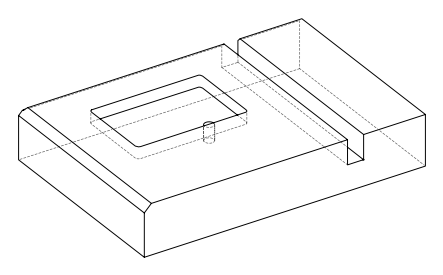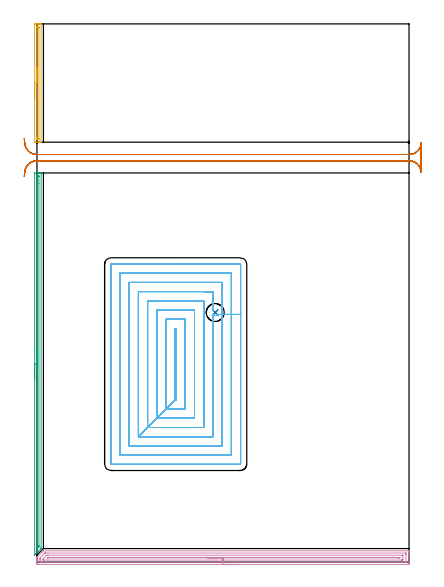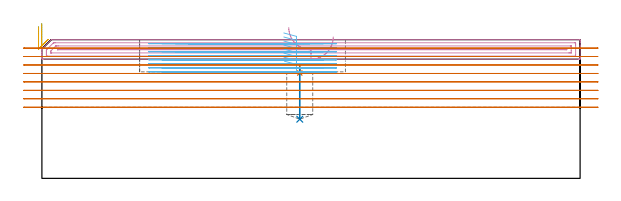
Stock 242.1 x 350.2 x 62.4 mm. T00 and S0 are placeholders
(PLAN: 7 operations, 4 tool changes, 58 min)
(1 SPOT_DRILL | STEP1POCKET | NXT0321_9005460120000 | 0.03 min | 1536 mm3)
(2 DRILL_BLIND_HOLE_INTO_CENTER | STEP1POCKET | NXT0301_088 | 0.1 min | 2221 mm3)
(3 AREA_MILL | FG_CHAMFER_SURFACE | UGT0205_001 | 4.11 min | 2244 mm3)
(4 AREA_MILL_1 | FG_CHAMFER_SURFACE_1 | UGT0205_001 | 7.88 min | 9330 mm3)
(5 AREA_MILL_2 | FG_CHAMFER_SURFACE_2 | UGT0205_001 | 1.4 min | 707 mm3)
(6 MILL_RECTANGULAR_POCKET | POCKET_RECTANGULAR_STRAIGHT | UGT0201_126 | Follow Part, ap 2, ae 75% | 35.48 min | 183785 mm3)
(7 MILL_RECTANGULAR_SLOT | SLOT_RECTANGULAR | UGT0201_008 | Follow Part, ap 4, ae 75% | 9.04 min | 147190 mm3)
(TOOL NXT0321_9005460120000 | NC Spot Drill, 142deg, 12mm, Carbide, Uncoated | D12 PA142 FL30 Z2)
(TOOL NXT0301_088 | Carbide Drill 11.7mm [860.1-1170-035A1-MM 2214] | D11.7 PA140 FL55 Z2)
(TOOL UGT0205_001 | Chamfer Mill 20 x 3 x 45 deg. | D20 FL50 Z2)
(TOOL UGT0201_126 | Carbide End Mill 8.0 | D8 FL15 Z4)
(TOOL UGT0201_008 | End Mill 16 mm | D16 FL32 Z4)
(OP 1 SPOT_DRILL)
G17 G21 G94 G90
T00 M6
G54
G17 G0 G90 X116. Y162.4 S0 M3
G43 Z72.4 H0
G94 G81 G98 Z47.396 F250. R50.9
G80
M5
M2
(OP 2 DRILL_BLIND_HOLE_INTO_CENTER)
G17 G21 G94 G90
T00 M6
G54
G17 G0 G90 X116. Y162.4 S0 M3
G43 Z72.4 H1
G94 G81 G98 Z26.6 F250. R49.9
G80
M5
M2
(OP 3 AREA_MILL)
G17 G21 G94 G90
T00 M6
G54
G17 G0 G90 X-1.5 Y118.9 S1061 M3
G43 Z72.4 H0
Z68.2
G94 G1 Y118.938 Z67.328 F250.
Y119.052 Z66.464
Y119.241 Z65.612
Y119.503 Z64.78
Y119.837 Z63.974
Y120.24 Z63.2
Y120.708 Z62.464
Y121.24 Z61.772
Y121.829 Z61.129
Y122.472 Z60.54
Y123.164 Z60.009
Y123.9 Z59.54
Y124.674 Z59.137
Y125.48 Z58.803
Y126.312 Z58.541
Y127.164 Z58.352
Y128.028 Z58.238
Y128.9 Z58.2
Y252.586
X-1.499 Y252.944 Z58.199
X-1.498 Y253.178 Z58.198
X-1.496 Y253.198 Z58.2
X-1.472 Y253.2 Z58.223
X-0.274 Z59.42
X0.273 Z59.969
X0.6 Z60.296
X1.147 Z60.843
X1.474 Z61.169
X2.437 Z62.137
X2.571 Y253.197 Z62.263
X2.698 Y253.19 Z62.389
X2.7 Y253.033 Z62.4
Y9.679
X2.693 Y8.8 Z62.393
X2.682 Y8.786 Z62.382
X2.349 Y8.447 Z62.046
X1.037 Y7.135 Z60.733
X0.901 Y7. Z60.599
X0.74 Y6.839 Z60.437
X0.6 Y6.698 Z60.296
X0.454 Y6.553 Z60.152
X0.312 Y6.41 Z60.009
X0.163 Y6.261 Z59.858
X0.008 Y6.107 Z59.706
X-0.117 Y5.982 Z59.581
X-0.274 Y5.823 Z59.42
X-0.439 Y5.66 Z59.259
X-0.545 Y5.554 Z59.153
X-1.367 Y4.732 Z58.331
X-1.492 Y4.609 Z58.206
X-1.495 Y4.614 Z58.203
X-1.498 Y4.633 Z58.201
X-1.5 Y4.767 Z58.2
Y5.038
Y128.9
X-0.086 Z59.614
Y250.607
X-0.085 Y250.8 Z59.615
X-0.08 Y251.15 Z59.62
X-0.079 Y251.185 Z59.621
X-0.026 Y251.191 Z59.674
X0.078 Y251.197 Z59.778
X0.209 Y251.2 Z59.909
X0.6 Z60.3
X1.084 Y251.199 Z60.784
X1.234 Y251.194 Z60.934
X1.263 Y251.19 Z60.963
X1.279 Y251.181 Z60.979
X1.281 Y251.148 Z60.981
X1.285 Y250.994 Z60.985
X1.286 Y246.374 Z60.986
X1.285 Y10.765 Z60.985
Y10.572
X1.279 Y9.878 Z60.979
X1.273 Y9.834 Z60.973
X1.243 Y9.801 Z60.943
X1.128 Y9.679 Z60.828
X0.236 Y8.786 Z59.936
X0.044 Y8.596 Z59.744
X-0.025 Y8.531 Z59.675
X-0.079 Y8.483 Z59.621
X-0.082 Y8.59 Z59.618
X-0.085 Y8.786 Z59.615
X-0.086 Y9.197 Z59.614
Y9.486
Y128.9
Y129.772 Z59.652
Y130.636 Z59.766
Y131.488 Z59.955
Y132.32 Z60.217
Y133.126 Z60.551
Y133.9 Z60.954
Y134.636 Z61.423
Y135.328 Z61.954
Y135.971 Z62.543
Y136.56 Z63.186
Y137.092 Z63.878
Y137.56 Z64.614
Y137.963 Z65.388
Y138.297 Z66.194
Y138.559 Z67.026
Y138.748 Z67.878
Y138.862 Z68.743
Y138.9 Z69.614
G0 Z72.4
M5
M2
(OP 4 AREA_MILL_1)
G17 G21 G94 G90
T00 M6
G54
G17 G0 G90 X131.05 Y-1.5 S1061 M3
G43 Z72.4 H0
Z63.6
G94 G1 X131.012 Z62.728 F250.
X130.898 Z61.863
X130.709 Z61.012
X130.447 Z60.18
X130.113 Z59.374
X129.71 Z58.6
X129.242 Z57.864
X128.71 Z57.172
X128.121 Z56.529
X127.478 Z55.94
X126.786 Z55.408
X126.05 Z54.94
X125.276 Z54.537
X124.47 Z54.203
X123.638 Z53.941
X122.786 Z53.752
X121.922 Z53.638
X121.05 Z53.6
X0.602
X0.163 Y-1.495 Z53.602
X0.01 Y-1.491 Z53.605
X0. Y-1.062 Z54.033
Y-0.776 Z54.319
Y-0.182 Z54.912
Y0.391 Z55.488
Y0.699 Z55.795
Y1.272 Z56.368
Y1.579 Z56.674
Y2.195 Z57.294
Y2.9 Z57.999
X0.001 Y3.034 Z58.132
X0.01 Y3.1 Z58.196
X0.07 Y3.171 Z58.269
X4.2 Y7.3 Z62.4
X242.09 Y7.301
X242.1 Y6.994 Z62.093
Y6.597 Z61.696
Y5.982 Z61.076
Y4.794 Z59.89
Y4.221 Z59.315
Y-0.776 Z54.321
X242.097 Y-1.062 Z54.035
X242.09 Y-1.492 Z53.606
X241.937 Y-1.496 Z53.602
X241.498 Y-1.5 Z53.6
X121.05
Y-0.086 Z55.014
X2.386 Y-0.085 Z55.015
X2.288 Y-0.084 Z55.016
X2.031 Y-0.079 Z55.021
X2.01 Y0.005 Z55.105
X2.004 Y0.196 Z55.296
X2.001 Y0.699 Z55.799
X2. Y1.08 Z56.18
Y1.579 Z56.679
X2.001 Y1.96 Z57.06
X2.007 Y2.46 Z57.56
X2.01 Y2.648 Z57.748
X2.1 Y2.742 Z57.842
X2.386 Y3.036 Z58.136
X5.063 Y5.713 Z60.813
X5.2 Y5.847 Z60.947
X5.227 Y5.87 Z60.97
X5.24 Y5.878 Z60.978
X5.261 Y5.881 Z60.981
X5.359 Y5.884 Z60.984
X5.558 Y5.885 Z60.985
X5.955 Y5.886 Z60.986
X239.714 Y5.885 Z60.985
X239.813 Y5.884 Z60.984
X240.069 Y5.879 Z60.979
X240.09 Y5.795 Z60.895
X240.097 Y5.604 Z60.704
X240.099 Y5.101 Z60.201
X240.1 Y4.72 Z59.82
X240.099 Y0.319 Z55.419
X240.091 Y-0.063 Z55.037
X240.089 Y-0.08 Z55.02
X240.084 Y-0.082 Z55.018
X240.061 Y-0.084 Z55.016
X240.012 Y-0.085 Z55.015
X239.912 Y-0.086 Z55.014
X121.05
Y1.328 Z56.428
X4.425 Y1.329 Z56.429
X4.171 Y1.33 Z56.43
X4.086 Y1.331 Z56.431
X4.021 Y1.335 Z56.435
X4.01 Y1.338 Z56.438
X4.006 Y1.363 Z56.463
X4.003 Y1.411 Z56.511
X4.001 Y1.579 Z56.679
Y1.746 Z56.846
X4.008 Y1.916 Z57.016
X4.021 Y2.209 Z57.309
X4.171 Y2.37 Z57.47
X6.02 Y4.221 Z59.321
X6.186 Y4.383 Z59.483
X6.249 Y4.441 Z59.541
X6.274 Y4.463 Z59.563
X6.34 Y4.465 Z59.565
X6.595 Y4.47 Z59.57
X6.848 Y4.471 Z59.571
X7.486 Y4.472 Z59.572
X237.675 Y4.471 Z59.571
X237.929 Y4.47 Z59.57
X238.014 Y4.468 Z59.568
X238.079 Y4.465 Z59.565
X238.09 Y4.462 Z59.562
X238.094 Y4.437 Z59.537
X238.097 Y4.389 Z59.489
X238.099 Y4.221 Z59.321
X238.1 Y4.052 Z59.152
Y2.291 Z57.391
X238.099 Y1.579 Z56.679
X238.097 Y1.414 Z56.514
X238.09 Y1.356 Z56.456
X238.081 Y1.335 Z56.435
X238.055 Y1.334 Z56.434
X237.929 Y1.331 Z56.431
X237.291 Y1.329 Z56.429
X237.037 Y1.328 Z56.428
X121.05
Y2.743 Z57.843
X7.453
X7.196 Y2.745 Z57.845
X7.022 Y2.748 Z57.848
X7.009 Y2.75 Z57.85
X7.011 Y2.754 Z57.854
X7.031 Y2.779 Z57.879
X7.07 Y2.82 Z57.92
X7.127 Y2.875 Z57.975
X7.227 Y2.966 Z58.066
X7.324 Y3.05 Z58.15
X7.504 Y3.053 Z58.153
X7.74 Y3.056 Z58.156
X8.027 Y3.057 Z58.157
X8.345
X235.253
X235.54 Y3.056 Z58.156
X235.858 Y3.053 Z58.153
X236.016 Y3.05 Z58.15
X236.091 Y3.042 Z58.142
X236.093 Y2.999 Z58.099
X236.095 Y2.9 Z58.
X236.093 Y2.801 Z57.901
X236.091 Y2.758 Z57.858
X236.017 Y2.75 Z57.85
X235.855 Y2.746 Z57.846
X235.539 Y2.744 Z57.844
X235.253 Y2.743 Z57.843
X121.05
X120.178 Z57.881
X119.314 Z57.995
X118.462 Z58.183
X117.63 Z58.446
X116.824 Z58.78
X116.05 Z59.182
X115.314 Z59.651
X114.622 Z60.182
X113.979 Z60.772
X113.39 Z61.415
X112.858 Z62.107
X112.39 Z62.843
X111.987 Z63.616
X111.653 Z64.422
X111.391 Z65.254
X111.202 Z66.106
X111.088 Z66.971
X111.05 Z67.843
G0 Z72.4
M5
M2
(OP 5 AREA_MILL_2)
G17 G21 G94 G90
T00 M6
G54
G17 G0 G90 X-1.5 Y301.7 S1061 M3
G43 Z72.4 H0
Z68.2
G94 G1 Y301.738 Z67.328 F250.
Y301.852 Z66.464
Y302.041 Z65.612
Y302.303 Z64.78
Y302.637 Z63.974
Y303.04 Z63.2
Y303.508 Z62.464
Y304.04 Z61.772
Y304.629 Z61.129
Y305.272 Z60.54
Y305.964 Z60.009
Y306.7 Z59.54
Y307.474 Z59.137
Y308.28 Z58.803
Y309.112 Z58.541
Y309.964 Z58.352
Y310.828 Z58.238
Y311.7 Z58.2
X-1.499 Y349.603 Z58.201
X-1.496 Y349.958
X-1.492 Y350.19 Z58.203
X-1.149 Y350.2 Z58.546
X-0.57 Z59.127
X-0.274 Z59.422
X0.304 Z60.001
X0.6 Z60.296
X1.192 Z60.891
X1.474 Z61.174
X2.462 Z62.161
X2.583 Y350.198 Z62.275
X2.698 Y350.19 Z62.389
X2.7 Y350.049 Z62.4
Y273.351
X2.698 Y273.21 Z62.388
X2.583 Y273.202 Z62.275
X2.462 Y273.2 Z62.161
X1.757 Z61.456
X1.192 Z60.891
X0.6 Z60.296
X0.304 Z60.001
X-0.274 Z59.422
X-0.57 Z59.127
X-1.149 Y273.201 Z58.546
X-1.368 Y273.204 Z58.327
X-1.492 Y273.21 Z58.204
X-1.496 Y273.442 Z58.201
X-1.499 Y273.797
X-1.5 Y311.7 Z58.2
X-0.086 Z59.614
X-0.085 Y347.627 Z59.615
X-0.084 Y347.819 Z59.616
X-0.08 Y348.168 Z59.62
X-0.079 Y348.183 Z59.621
X-0.062 Y348.19 Z59.638
X0.003 Y348.195 Z59.703
X0.103 Y348.198 Z59.803
X0.227 Y348.2 Z59.927
X0.6 Z60.3
X1.102 Y348.199 Z60.802
X1.237 Y348.195 Z60.937
X1.261 Y348.192 Z60.961
X1.279 Y348.186 Z60.979
X1.28 Y348.157 Z60.98
X1.284 Y348.013 Z60.984
X1.285 Y347.819 Z60.985
X1.286 Y347.12 Z60.986
X1.285 Y275.773 Z60.985
X1.284 Y275.581 Z60.984
X1.28 Y275.232 Z60.98
X1.279 Y275.217 Z60.979
X1.262 Y275.21 Z60.962
X1.197 Y275.205 Z60.897
X1.097 Y275.202 Z60.797
X0.973 Y275.2 Z60.673
X0.6 Z60.3
X0.098 Y275.201 Z59.798
X-0.037 Y275.205 Z59.663
X-0.061 Y275.208 Z59.639
X-0.079 Y275.214 Z59.621
X-0.08 Y275.243 Z59.62
X-0.084 Y275.387 Z59.616
X-0.085 Y275.581 Z59.615
X-0.086 Y276.28 Z59.614
Y311.7
Y312.572 Z59.652
Y313.436 Z59.766
Y314.288 Z59.955
Y315.12 Z60.217
Y315.926 Z60.551
Y316.7 Z60.954
Y317.436 Z61.423
Y318.128 Z61.954
Y318.771 Z62.543
Y319.36 Z63.186
Y319.892 Z63.878
Y320.36 Z64.614
Y320.763 Z65.388
Y321.097 Z66.194
Y321.359 Z67.026
Y321.548 Z67.878
Y321.662 Z68.743
Y321.7 Z69.614
G0 Z72.4
M5
M2
(OP 6 MILL_RECTANGULAR_POCKET)
G17 G21 G94 G90
T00 M6
G54
G17 G0 G90 X108.827 Y176. S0 M3
G43 Z72.4 H0
Z65.4
G94 G1 X114.5 Z63.88 F250.
Y163.713 Z60.587
Y176. F500.
X66.
Y81.6
X90. Y105.6
X90.5
Y152.
X90.
Y105.6
X84. Y99.6
X96.5
Y158.
X84.
Y99.6
X78. Y93.6
X102.5
Y164.
X78.
Y93.6
X72. Y87.6
X108.5
Y170.
X72.
Y87.6
X66. Y81.6
X114.5
Y161.09
X114.535 Y161.051
X114.805 Y160.803
X114.98 Y160.688
G3 X117.498 Y161.09 R1.998
G1 X120.5
Y182.
X60.
Y75.6
X120.5
Y161.09
X126.5
Y188.
X54.
Y69.6
X126.5
Y161.09
X132.5
Y193.7
G3 X132.2 Y194. R0.3
G1 X48.3
G3 X48. Y193.7 R0.3
G1 Y63.9
G3 X48.3 Y63.6 R0.3
G1 X132.2
G3 X132.5 Y63.9 R0.3
G1 Y161.09
Y162.09
G0 X108.827 Y176. Z63.587
G1 X114.5 Z62.067 F250.
Y163.713 Z58.775
Y176. F500.
X66.
Y81.6
X90. Y105.6
X90.5
Y152.
X90.
Y105.6
X84. Y99.6
X96.5
Y158.
X84.
Y99.6
X78. Y93.6
X102.5
Y164.
X78.
Y93.6
X72. Y87.6
X108.5
Y170.
X72.
Y87.6
X66. Y81.6
X114.5
Y161.09
X114.535 Y161.051
X114.805 Y160.803
X114.978 Y160.689
G3 X117.496 Y161.09 R1.999
G1 X120.5
Y182.
X60.
Y75.6
X120.5
Y161.09
X126.5
Y188.
X54.
Y69.6
X126.5
Y161.09
X132.5
Y193.7
G3 X132.2 Y194. R0.3
G1 X48.3
G3 X48. Y193.7 R0.3
G1 Y63.9
G3 X48.3 Y63.6 R0.3
G1 X132.2
G3 X132.5 Y63.9 R0.3
G1 Y161.09
Y162.09
G0 X108.827 Y176. Z61.775
G1 X114.5 Z60.255 F250.
Y163.713 Z56.962
Y176. F500.
X66.
Y81.6
X90. Y105.6
X90.5
Y152.
X90.
Y105.6
X84. Y99.6
X96.5
Y158.
X84.
Y99.6
X78. Y93.6
X102.5
Y164.
X78.
Y93.6
X72. Y87.6
X108.5
Y170.
X72.
Y87.6
X66. Y81.6
X114.5
Y161.09
X114.535 Y161.051
X114.805 Y160.803
X114.978 Y160.689
G3 X117.496 Y161.09 R1.999
G1 X120.5
Y182.
X60.
Y75.6
X120.5
Y161.09
X126.5
Y188.
X54.
Y69.6
X126.5
Y161.09
X132.5
Y193.7
G3 X132.2 Y194. R0.3
G1 X48.3
G3 X48. Y193.7 R0.3
G1 Y63.9
G3 X48.3 Y63.6 R0.3
G1 X132.2
G3 X132.5 Y63.9 R0.3
G1 Y161.09
Y162.09
G0 X108.827 Y176. Z59.962
G1 X114.5 Z58.442 F250.
Y163.713 Z55.15
Y176. F500.
X66.
Y81.6
X90. Y105.6
X90.5
Y152.
X90.
Y105.6
X84. Y99.6
X96.5
Y158.
X84.
Y99.6
X78. Y93.6
X102.5
Y164.
X78.
Y93.6
X72. Y87.6
X108.5
Y170.
X72.
Y87.6
X66. Y81.6
X114.5
Y161.09
X114.535 Y161.051
X114.805 Y160.803
X114.98 Y160.688
G3 X117.499 Y161.09 R1.997
G1 X120.5
Y182.
X60.
Y75.6
X120.5
Y161.09
X126.5
Y188.
X54.
Y69.6
X126.5
Y161.09
X132.5
Y193.7
G3 X132.2 Y194. R0.3
G1 X48.3
G3 X48. Y193.7 R0.3
G1 Y63.9
G3 X48.3 Y63.6 R0.3
G1 X132.2
G3 X132.5 Y63.9 R0.3
G1 Y161.09
Y162.09
G0 X108.827 Y176. Z58.15
G1 X114.5 Z56.63 F250.
Y163.713 Z53.337
Y176. F500.
X66.
Y81.6
X90. Y105.6
X90.5
Y152.
X90.
Y105.6
X84. Y99.6
X96.5
Y158.
X84.
Y99.6
X78. Y93.6
X102.5
Y164.
X78.
Y93.6
X72. Y87.6
X108.5
Y170.
X72.
Y87.6
X66. Y81.6
X114.5
Y161.09
X114.535 Y161.051
X114.805 Y160.803
X114.978 Y160.689
G3 X117.496 Y161.09 R1.999
G1 X120.5
Y182.
X60.
Y75.6
X120.5
Y161.09
X126.5
Y188.
X54.
Y69.6
X126.5
Y161.09
X132.5
Y193.7
G3 X132.2 Y194. R0.3
G1 X48.3
G3 X48. Y193.7 R0.3
G1 Y63.9
G3 X48.3 Y63.6 R0.3
G1 X132.2
G3 X132.5 Y63.9 R0.3
G1 Y161.09
Y162.09
G0 X108.827 Y176. Z56.337
G1 X114.5 Z54.817 F250.
Y163.713 Z51.525
Y176. F500.
X66.
Y81.6
X90. Y105.6
X90.5
Y152.
X90.
Y105.6
X84. Y99.6
X96.5
Y158.
X84.
Y99.6
X78. Y93.6
X102.5
Y164.
X78.
Y93.6
X72. Y87.6
X108.5
Y170.
X72.
Y87.6
X66. Y81.6
X114.5
Y161.09
X114.535 Y161.051
X114.805 Y160.803
X114.978 Y160.689
G3 X117.496 Y161.09 R1.999
G1 X120.5
Y182.
X60.
Y75.6
X120.5
Y161.09
X126.5
Y188.
X54.
Y69.6
X126.5
Y161.09
X132.5
Y193.7
G3 X132.2 Y194. R0.3
G1 X48.3
G3 X48. Y193.7 R0.3
G1 Y63.9
G3 X48.3 Y63.6 R0.3
G1 X132.2
G3 X132.5 Y63.9 R0.3
G1 Y161.09
Y162.09
G0 X108.867 Y176. Z54.525
G1 X114.5 Z53.016 F250.
Y163.672 Z49.712
Y176. F500.
X66.
Y81.6
X90. Y105.6
X90.5
Y152.
X90.
Y105.6
X84. Y99.6
X96.5
Y158.
X84.
Y99.6
X78. Y93.6
X102.5
Y164.
X78.
Y93.6
X72. Y87.6
X108.5
Y170.
X72.
Y87.6
X66. Y81.6
X114.5
Y161.128
X114.554 Y161.068
G3 X116.388 Y160.473 R1.979
G1 X116.664 Y160.547
X116.778 Y160.59
X116.866 Y160.641
X117.142 Y160.796
G3 X117.496 Y161.128 R2.002
G1 X120.5
Y182.
X60.
Y75.6
X120.5
Y161.128
X126.5
Y188.
X54.
Y69.6
X126.5
Y161.128
X132.5
Y193.7
G3 X132.2 Y194. R0.3
G1 X48.3
G3 X48. Y193.7 R0.3
G1 Y63.9
G3 X48.3 Y63.6 R0.3
G1 X132.2
G3 X132.5 Y63.9 R0.3
G1 Y161.128
Y162.128
G0 X109.073 Y176. Z52.712
G1 X114.5 Z51.258 F250.
Y163.466 Z47.9
Y176. F500.
X66.
Y81.6
X90. Y105.6
X90.5
Y152.
X90.
Y105.6
X84. Y99.6
X96.5
Y158.
X84.
Y99.6
X78. Y93.6
X102.5
Y164.
X78.
Y93.6
X72. Y87.6
X108.5
Y170.
X72.
Y87.6
X66. Y81.6
X114.5
Y161.327
X114.612 Y161.181
G3 X117.031 Y160.876 R1.849
X117.496 Y161.327 R1.836
G1 X120.5
Y182.
X60.
Y75.6
X120.5
Y161.327
X126.5
Y188.
X54.
Y69.6
X126.5
Y161.327
X132.5
Y193.7
G3 X132.2 Y194. R0.3
G1 X48.3
G3 X48. Y193.7 R0.3
G1 Y63.9
G3 X48.3 Y63.6 R0.3
G1 X132.2
G3 X132.5 Y63.9 R0.3
G1 Y161.327
Y162.327
G0 Z72.4
M5
M2
(OP 7 MILL_RECTANGULAR_SLOT)
G17 G21 G94 G90
T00 M6
G54
G17 G0 G90 X-8.259 Y251.011 S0 M3
G43 Z72.4 H0
Z58.6
G94 G1 X-7.96 Y253.997 F250.
G2 X0. Y261.2 R8. F500.
G1 X242.1
G2 X250.09 Y253.6 R8.
G1 X250.1
Y272.8
X250.09
G2 X242.1 Y265.2 R8.
G1 X0.
G2 X-7.962 Y272.419 R8.
G1 X-8.255 Y275.404 F250.
G0 X-8.23 Y250.903 Z54.8
G1 X-7.97 Y253.892
G2 X0. Y261.2 R8. F500.
G1 X242.1
G2 X250.09 Y253.6 R8.
G1 Y272.8
G2 X242.1 Y265.2 R8.
G1 X0.
G2 X-7.97 Y272.508 R8.
G1 X-8.23 Y275.497 F250.
G0 Y250.903 Z51.
G1 X-7.97 Y253.892
G2 X0. Y261.2 R8. F500.
G1 X242.1
G2 X250.09 Y253.6 R8.
G1 X250.1
Y272.8
X250.09
G2 X242.1 Y265.2 R8.
G1 X0.
G2 X-7.97 Y272.508 R8.
G1 X-8.23 Y275.497 F250.
G0 Y250.903 Z47.2
G1 X-7.97 Y253.892
G2 X0. Y261.2 R8. F500.
G1 X242.1
G2 X250.09 Y253.6 R8.
G1 X250.1
Y272.8
X250.09
G2 X242.1 Y265.2 R8.
G1 X0.
G2 X-7.97 Y272.508 R8.
G1 X-8.23 Y275.497 F250.
G0 Y250.903 Z43.4
G1 X-7.97 Y253.892
G2 X0. Y261.2 R8. F500.
G1 X242.1
G2 X250.09 Y253.6 R8.
G1 X250.1
Y272.8
X250.09
G2 X242.1 Y265.2 R8.
G1 X0.
G2 X-7.97 Y272.508 R8.
G1 X-8.23 Y275.497 F250.
G0 Y250.903 Z39.6
G1 X-7.97 Y253.892
G2 X0. Y261.2 R8. F500.
G1 X242.1
G2 X250.09 Y253.6 R8.
G1 X250.1
Y272.8
X250.09
G2 X242.1 Y265.2 R8.
G1 X0.
G2 X-7.97 Y272.508 R8.
G1 X-8.23 Y275.497 F250.
G0 Y250.903 Z35.8
G1 X-7.97 Y253.892
G2 X0. Y261.2 R8. F500.
G1 X242.1
G2 X250.09 Y253.6 R8.
G1 X250.1
Y272.8
X250.09
G2 X242.1 Y265.2 R8.
G1 X0.
G2 X-7.97 Y272.508 R8.
G1 X-8.23 Y275.497 F250.
G0 Y250.903 Z32.
G1 X-7.97 Y253.892
G2 X0. Y261.2 R8. F500.
G1 X242.1
G2 X250.09 Y253.6 R8.
G1 X250.1
Y272.8
X250.09
G2 X242.1 Y265.2 R8.
G1 X0.
G2 X-7.97 Y272.508 R8.
G1 X-8.23 Y275.497 F250.
G0 Z72.4
M5
M2
